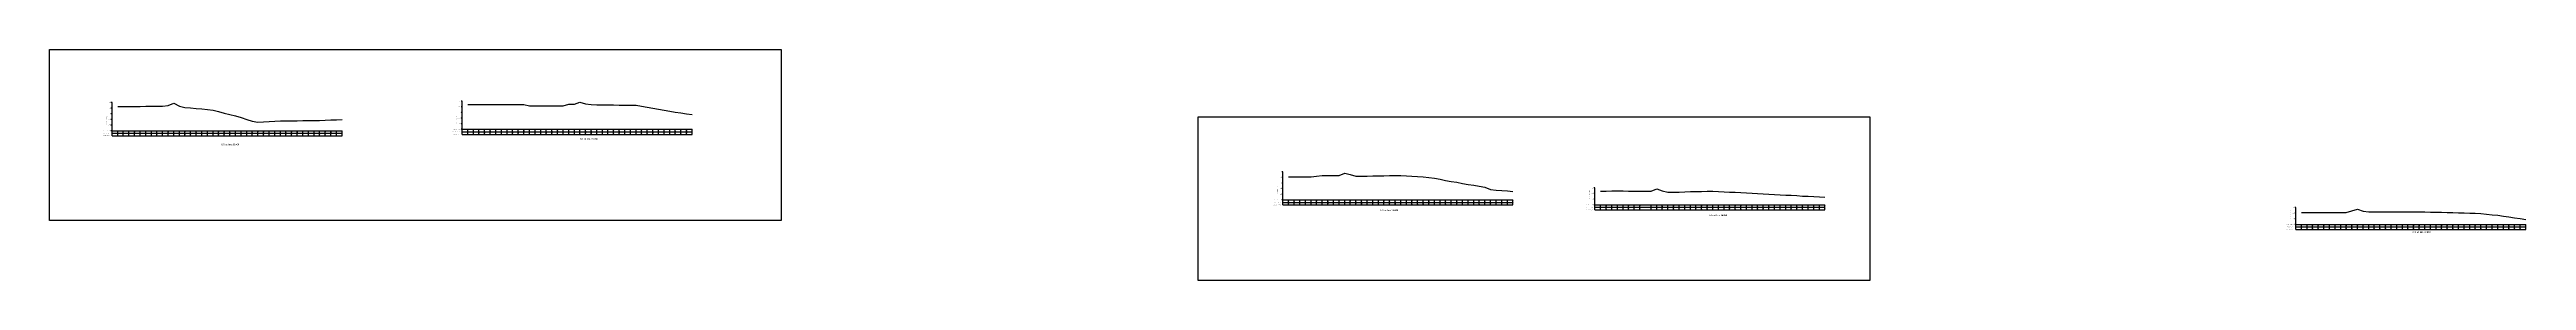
# Model space of a CAD drawing. Header units: metres. Extents: x -148477 to 168932, y -55673 to -2736.
# Drawn here: x 19800 to 22008, y -19046 to -18840 of the extents above; entities that cross this region are included whole.
import ezdxf

# ---------------------------------------------------------------- set-up
doc = ezdxf.new("R2010")
doc.units = ezdxf.units.M
doc.styles.add('liza', font='times.ttf', dxfattribs={"height": 2})
doc.styles.get("Standard").update_dxf_attribs({"font": 'times.ttf'})

msp = doc.modelspace()

# ---------------------------------------------------------------- linework, layer by layer
at = {"color": 6, "linetype": 'Continuous', "lineweight": -3, "ltscale": 0.5}
for p, q in [((19855.9651, -18887.5064), (19854.9651, -18887.5064)), ((19855.9651, -18892.5064), (19854.9651, -18892.5064)), ((19855.9651, -18897.5064), (19854.9651, -18897.5064)), ((19855.9651, -18888.5064), (19855.4651, -18888.5064)), ((19855.9651, -18889.5064), (19855.4651, -18889.5064)), ((19855.9651, -18890.5064), (19855.4651, -18890.5064)), ((19855.9651, -18891.5064), (19855.4651, -18891.5064)), ((19855.9651, -18893.5064), (19855.4651, -18893.5064)), ((19855.9651, -18894.5064), (19855.4651, -18894.5064)), ((19855.9651, -18895.5064), (19855.4651, -18895.5064)), ((19855.9651, -18896.5064), (19855.4651, -18896.5064)), ((19855.9651, -18898.5064), (19855.4651, -18898.5064)), ((19855.9651, -18899.5064), (19855.4651, -18899.5064)), ((19855.9651, -18917.0064), (19855.9651, -18887.5064)), ((20168.0243, -18886.2898), (20167.0243, -18886.2898)), ((20168.0243, -18891.2898), (20167.0243, -18891.2898)), ((20168.0243, -18896.2898), (20167.0243, -18896.2898)), ((20168.0243, -18887.2898), (20167.5243, -18887.2898)), ((20168.0243, -18888.2898), (20167.5243, -18888.2898)), ((20168.0243, -18889.2898), (20167.5243, -18889.2898)), ((20168.0243, -18890.2898), (20167.5243, -18890.2898)), ((20168.0243, -18892.2898), (20167.5243, -18892.2898)), ((20168.0243, -18893.2898), (20167.5243, -18893.2898)), ((20168.0243, -18894.2898), (20167.5243, -18894.2898)), ((20168.0243, -18895.2898), (20167.5243, -18895.2898)), ((20168.0243, -18897.2898), (20167.5243, -18897.2898)), ((20168.0243, -18898.2898), (20167.5243, -18898.2898)), ((20168.0243, -18899.2898), (20167.5243, -18899.2898)), ((20168.0243, -18915.7898), (20168.0243, -18886.2898)), ((19855.9651, -18902.5064), (19854.9651, -18902.5064)), ((19855.9651, -18907.5064), (19854.9651, -18907.5064)), ((19855.9651, -18912.5064), (19854.9651, -18912.5064)), ((19855.9651, -18900.5064), (19855.4651, -18900.5064)), ((19855.9651, -18901.5064), (19855.4651, -18901.5064)), ((19855.9651, -18903.5064), (19855.4651, -18903.5064)), ((19855.9651, -18904.5064), (19855.4651, -18904.5064)), ((19855.9651, -18905.5064), (19855.4651, -18905.5064)), ((19855.9651, -18906.5064), (19855.4651, -18906.5064)), ((19855.9651, -18908.5064), (19855.4651, -18908.5064)), ((19855.9651, -18909.5064), (19855.4651, -18909.5064)), ((19855.9651, -18910.5064), (19855.4651, -18910.5064)), ((19855.9651, -18911.5064), (19855.4651, -18911.5064)), ((19855.9651, -18912.5064), (20060.9651, -18912.5064)), ((19855.9651, -18914.7564), (20060.9651, -18914.7564)), ((19855.9651, -18917.0064), (20060.9651, -18917.0064)), ((19860.9651, -18917.0064), (19860.9651, -18912.5064)), ((19865.9651, -18917.0064), (19865.9651, -18912.5064)), ((19870.9651, -18917.0064), (19870.9651, -18912.5064)), ((19875.9651, -18917.0064), (19875.9651, -18912.5064)), ((19880.9651, -18917.0064), (19880.9651, -18912.5064)), ((19885.9651, -18917.0064), (19885.9651, -18912.5064)), ((19890.9651, -18917.0064), (19890.9651, -18912.5064)), ((19895.9651, -18917.0064), (19895.9651, -18912.5064)), ((19900.9651, -18917.0064), (19900.9651, -18912.5064)), ((19905.9651, -18917.0064), (19905.9651, -18912.5064)), ((19910.9651, -18917.0064), (19910.9651, -18912.5064)), ((19915.9651, -18917.0064), (19915.9651, -18912.5064)), ((19920.9651, -18917.0064), (19920.9651, -18912.5064)), ((19925.9651, -18917.0064), (19925.9651, -18912.5064)), ((19930.9651, -18917.0064), (19930.9651, -18912.5064)), ((19935.9651, -18917.0064), (19935.9651, -18912.5064)), ((19940.9651, -18917.0064), (19940.9651, -18912.5064)), ((19945.9651, -18917.0064), (19945.9651, -18912.5064)), ((19950.9651, -18917.0064), (19950.9651, -18912.5064)), ((19955.9651, -18917.0064), (19955.9651, -18912.5064)), ((19960.9651, -18917.0064), (19960.9651, -18912.5064)), ((19965.9651, -18917.0064), (19965.9651, -18912.5064)), ((19970.9651, -18917.0064), (19970.9651, -18912.5064)), ((19975.9651, -18917.0064), (19975.9651, -18912.5064)), ((19980.9651, -18917.0064), (19980.9651, -18912.5064)), ((19985.9651, -18917.0064), (19985.9651, -18912.5064)), ((19990.9651, -18917.0064), (19990.9651, -18912.5064)), ((19995.9651, -18917.0064), (19995.9651, -18912.5064)), ((20000.9651, -18917.0064), (20000.9651, -18912.5064)), ((20005.9651, -18917.0064), (20005.9651, -18912.5064)), ((20010.9651, -18917.0064), (20010.9651, -18912.5064)), ((20015.9651, -18917.0064), (20015.9651, -18912.5064)), ((20020.9651, -18917.0064), (20020.9651, -18912.5064)), ((20025.9651, -18917.0064), (20025.9651, -18912.5064)), ((20030.9651, -18917.0064), (20030.9651, -18912.5064)), ((20035.9651, -18917.0064), (20035.9651, -18912.5064)), ((20040.9651, -18917.0064), (20040.9651, -18912.5064)), ((20045.9651, -18917.0064), (20045.9651, -18912.5064)), ((20050.9651, -18917.0064), (20050.9651, -18912.5064)), ((20055.9651, -18917.0064), (20055.9651, -18912.5064)), ((20060.9651, -18917.0064), (20060.9651, -18912.5064)), ((20168.0243, -18901.2898), (20167.0243, -18901.2898)), ((20168.0243, -18906.2898), (20167.0243, -18906.2898)), ((20168.0243, -18911.2898), (20167.0243, -18911.2898)), ((20168.0243, -18900.2898), (20167.5243, -18900.2898)), ((20168.0243, -18902.2898), (20167.5243, -18902.2898)), ((20168.0243, -18903.2898), (20167.5243, -18903.2898)), ((20168.0243, -18904.2898), (20167.5243, -18904.2898)), ((20168.0243, -18905.2898), (20167.5243, -18905.2898)), ((20168.0243, -18907.2898), (20167.5243, -18907.2898)), ((20168.0243, -18908.2898), (20167.5243, -18908.2898)), ((20168.0243, -18909.2898), (20167.5243, -18909.2898)), ((20168.0243, -18910.2898), (20167.5243, -18910.2898)), ((20168.0243, -18911.2898), (20373.0243, -18911.2898)), ((20168.0243, -18913.5398), (20373.0243, -18913.5398)), ((20168.0243, -18915.7898), (20373.0243, -18915.7898)), ((20173.0243, -18915.7898), (20173.0243, -18911.2898)), ((20178.0243, -18915.7898), (20178.0243, -18911.2898)), ((20183.0243, -18915.7898), (20183.0243, -18911.2898)), ((20188.0243, -18915.7898), (20188.0243, -18911.2898)), ((20193.0243, -18915.7898), (20193.0243, -18911.2898)), ((20198.0243, -18915.7898), (20198.0243, -18911.2898)), ((20203.0243, -18915.7898), (20203.0243, -18911.2898)), ((20208.0243, -18915.7898), (20208.0243, -18911.2898)), ((20213.0243, -18915.7898), (20213.0243, -18911.2898)), ((20218.0243, -18915.7898), (20218.0243, -18911.2898)), ((20223.0243, -18915.7898), (20223.0243, -18911.2898)), ((20228.0243, -18915.7898), (20228.0243, -18911.2898)), ((20233.0243, -18915.7898), (20233.0243, -18911.2898)), ((20238.0243, -18915.7898), (20238.0243, -18911.2898)), ((20243.0243, -18915.7898), (20243.0243, -18911.2898)), ((20248.0243, -18915.7898), (20248.0243, -18911.2898)), ((20253.0243, -18915.7898), (20253.0243, -18911.2898)), ((20258.0243, -18915.7898), (20258.0243, -18911.2898)), ((20263.0243, -18915.7898), (20263.0243, -18911.2898)), ((20268.0243, -18915.7898), (20268.0243, -18911.2898)), ((20273.0243, -18915.7898), (20273.0243, -18911.2898)), ((20278.0243, -18915.7898), (20278.0243, -18911.2898)), ((20283.0243, -18915.7898), (20283.0243, -18911.2898)), ((20288.0243, -18915.7898), (20288.0243, -18911.2898)), ((20293.0243, -18915.7898), (20293.0243, -18911.2898)), ((20298.0243, -18915.7898), (20298.0243, -18911.2898)), ((20303.0243, -18915.7898), (20303.0243, -18911.2898)), ((20308.0243, -18915.7898), (20308.0243, -18911.2898)), ((20313.0243, -18915.7898), (20313.0243, -18911.2898)), ((20318.0243, -18915.7898), (20318.0243, -18911.2898)), ((20323.0243, -18915.7898), (20323.0243, -18911.2898)), ((20328.0243, -18915.7898), (20328.0243, -18911.2898)), ((20333.0243, -18915.7898), (20333.0243, -18911.2898)), ((20338.0243, -18915.7898), (20338.0243, -18911.2898)), ((20343.0243, -18915.7898), (20343.0243, -18911.2898)), ((20348.0243, -18915.7898), (20348.0243, -18911.2898)), ((20353.0243, -18915.7898), (20353.0243, -18911.2898)), ((20358.0243, -18915.7898), (20358.0243, -18911.2898)), ((20363.0243, -18915.7898), (20363.0243, -18911.2898)), ((20368.0243, -18915.7898), (20368.0243, -18911.2898)), ((20373.0243, -18915.7898), (20373.0243, -18911.2898)), ((20899.7217, -18949.0961), (20898.7217, -18949.0961)), ((20899.7217, -18954.0961), (20898.7217, -18954.0961)), ((20899.7217, -18959.0961), (20898.7217, -18959.0961)), ((20899.7217, -18964.0961), (20898.7217, -18964.0961)), ((20899.7217, -18950.0961), (20899.2217, -18950.0961)), ((20899.7217, -18951.0961), (20899.2217, -18951.0961)), ((20899.7217, -18952.0961), (20899.2217, -18952.0961)), ((20899.7217, -18953.0961), (20899.2217, -18953.0961)), ((20899.7217, -18955.0961), (20899.2217, -18955.0961)), ((20899.7217, -18956.0961), (20899.2217, -18956.0961)), ((20899.7217, -18957.0961), (20899.2217, -18957.0961)), ((20899.7217, -18958.0961), (20899.2217, -18958.0961)), ((20899.7217, -18960.0961), (20899.2217, -18960.0961)), ((20899.7217, -18961.0961), (20899.2217, -18961.0961)), ((20899.7217, -18962.0961), (20899.2217, -18962.0961)), ((20899.7217, -18963.0961), (20899.2217, -18963.0961)), ((20899.7217, -18965.0961), (20899.2217, -18965.0961)), ((20899.7217, -18966.0961), (20899.2217, -18966.0961)), ((20899.7217, -18978.5961), (20899.7217, -18949.0961)), ((21177.8424, -18963.4695), (21176.8424, -18963.4695)), ((21177.8424, -18964.4695), (21177.3424, -18964.4695)), ((21177.8424, -18965.4695), (21177.3424, -18965.4695)), ((21177.8424, -18982.9695), (21177.8424, -18963.4695)), ((20899.7217, -18969.0961), (20898.7217, -18969.0961)), ((20899.7217, -18974.0961), (20898.7217, -18974.0961)), ((20899.7217, -18967.0961), (20899.2217, -18967.0961)), ((20899.7217, -18968.0961), (20899.2217, -18968.0961)), ((20899.7217, -18970.0961), (20899.2217, -18970.0961)), ((20899.7217, -18971.0961), (20899.2217, -18971.0961)), ((20899.7217, -18972.0961), (20899.2217, -18972.0961)), ((20899.7217, -18973.0961), (20899.2217, -18973.0961)), ((20899.7217, -18974.0961), (21104.7217, -18974.0961)), ((20899.7217, -18976.3461), (21104.7217, -18976.3461)), ((20899.7217, -18978.5961), (21104.7217, -18978.5961)), ((20904.7217, -18978.5961), (20904.7217, -18974.0961)), ((20909.7217, -18978.5961), (20909.7217, -18974.0961)), ((20914.7217, -18978.5961), (20914.7217, -18974.0961)), ((20919.7217, -18978.5961), (20919.7217, -18974.0961)), ((20924.7217, -18978.5961), (20924.7217, -18974.0961)), ((20929.7217, -18978.5961), (20929.7217, -18974.0961)), ((20934.7217, -18978.5961), (20934.7217, -18974.0961)), ((20939.7217, -18978.5961), (20939.7217, -18974.0961)), ((20944.7217, -18978.5961), (20944.7217, -18974.0961)), ((20949.7217, -18978.5961), (20949.7217, -18974.0961)), ((20954.7217, -18978.5961), (20954.7217, -18974.0961)), ((20959.7217, -18978.5961), (20959.7217, -18974.0961)), ((20964.7217, -18978.5961), (20964.7217, -18974.0961)), ((20969.7217, -18978.5961), (20969.7217, -18974.0961)), ((20974.7217, -18978.5961), (20974.7217, -18974.0961)), ((20979.7217, -18978.5961), (20979.7217, -18974.0961)), ((20984.7217, -18978.5961), (20984.7217, -18974.0961)), ((20989.7217, -18978.5961), (20989.7217, -18974.0961)), ((20994.7217, -18978.5961), (20994.7217, -18974.0961)), ((20999.7217, -18978.5961), (20999.7217, -18974.0961)), ((21004.7217, -18978.5961), (21004.7217, -18974.0961)), ((21009.7217, -18978.5961), (21009.7217, -18974.0961)), ((21014.7217, -18978.5961), (21014.7217, -18974.0961)), ((21019.7217, -18978.5961), (21019.7217, -18974.0961)), ((21024.7217, -18978.5961), (21024.7217, -18974.0961)), ((21029.7217, -18978.5961), (21029.7217, -18974.0961)), ((21034.7217, -18978.5961), (21034.7217, -18974.0961)), ((21039.7217, -18978.5961), (21039.7217, -18974.0961)), ((21044.7217, -18978.5961), (21044.7217, -18974.0961)), ((21049.7217, -18978.5961), (21049.7217, -18974.0961)), ((21054.7217, -18978.5961), (21054.7217, -18974.0961)), ((21059.7217, -18978.5961), (21059.7217, -18974.0961)), ((21064.7217, -18978.5961), (21064.7217, -18974.0961)), ((21069.7217, -18978.5961), (21069.7217, -18974.0961)), ((21074.7217, -18978.5961), (21074.7217, -18974.0961)), ((21079.7217, -18978.5961), (21079.7217, -18974.0961)), ((21084.7217, -18978.5961), (21084.7217, -18974.0961)), ((21089.7217, -18978.5961), (21089.7217, -18974.0961)), ((21094.7217, -18978.5961), (21094.7217, -18974.0961)), ((21099.7217, -18978.5961), (21099.7217, -18974.0961)), ((21104.7217, -18978.5961), (21104.7217, -18974.0961)), ((21177.8424, -18968.4695), (21176.8424, -18968.4695)), ((21177.8424, -18973.4695), (21176.8424, -18973.4695)), ((21177.8424, -18978.4695), (21176.8424, -18978.4695)), ((21177.8424, -18966.4695), (21177.3424, -18966.4695)), ((21177.8424, -18967.4695), (21177.3424, -18967.4695)), ((21177.8424, -18969.4695), (21177.3424, -18969.4695)), ((21177.8424, -18970.4695), (21177.3424, -18970.4695)), ((21177.8424, -18971.4695), (21177.3424, -18971.4695)), ((21177.8424, -18972.4695), (21177.3424, -18972.4695)), ((21177.8424, -18974.4695), (21177.3424, -18974.4695)), ((21177.8424, -18975.4695), (21177.3424, -18975.4695)), ((21177.8424, -18976.4695), (21177.3424, -18976.4695)), ((21177.8424, -18977.4695), (21177.3424, -18977.4695)), ((21177.8424, -18978.4695), (21382.8424, -18978.4695)), ((21177.8424, -18980.7195), (21382.8424, -18980.7195)), ((21177.8424, -18982.9695), (21382.8424, -18982.9695)), ((21182.8424, -18982.9695), (21182.8424, -18978.4695)), ((21187.8424, -18982.9695), (21187.8424, -18978.4695)), ((21192.8424, -18982.9695), (21192.8424, -18978.4695)), ((21197.8424, -18982.9695), (21197.8424, -18978.4695)), ((21202.8424, -18982.9695), (21202.8424, -18978.4695)), ((21207.8424, -18982.9695), (21207.8424, -18978.4695)), ((21212.8424, -18982.9695), (21212.8424, -18978.4695)), ((21217.8424, -18982.9695), (21217.8424, -18978.4695)), ((21227.8424, -18982.9695), (21227.8424, -18978.4695)), ((21232.8424, -18982.9695), (21232.8424, -18978.4695)), ((21237.8424, -18982.9695), (21237.8424, -18978.4695)), ((21242.8424, -18982.9695), (21242.8424, -18978.4695)), ((21247.8424, -18982.9695), (21247.8424, -18978.4695)), ((21252.8424, -18982.9695), (21252.8424, -18978.4695)), ((21257.8424, -18982.9695), (21257.8424, -18978.4695)), ((21262.8424, -18982.9695), (21262.8424, -18978.4695)), ((21267.8424, -18982.9695), (21267.8424, -18978.4695)), ((21272.8424, -18982.9695), (21272.8424, -18978.4695)), ((21277.8424, -18982.9695), (21277.8424, -18978.4695)), ((21282.8424, -18982.9695), (21282.8424, -18978.4695)), ((21287.8424, -18982.9695), (21287.8424, -18978.4695)), ((21292.8424, -18982.9695), (21292.8424, -18978.4695)), ((21297.8424, -18982.9695), (21297.8424, -18978.4695)), ((21302.8424, -18982.9695), (21302.8424, -18978.4695)), ((21307.8424, -18982.9695), (21307.8424, -18978.4695)), ((21312.8424, -18982.9695), (21312.8424, -18978.4695)), ((21317.8424, -18982.9695), (21317.8424, -18978.4695)), ((21322.8424, -18982.9695), (21322.8424, -18978.4695)), ((21327.8424, -18982.9695), (21327.8424, -18978.4695)), ((21332.8424, -18982.9695), (21332.8424, -18978.4695)), ((21337.8424, -18982.9695), (21337.8424, -18978.4695)), ((21342.8424, -18982.9695), (21342.8424, -18978.4695)), ((21347.8424, -18982.9695), (21347.8424, -18978.4695)), ((21352.8424, -18982.9695), (21352.8424, -18978.4695)), ((21357.8424, -18982.9695), (21357.8424, -18978.4695)), ((21362.8424, -18982.9695), (21362.8424, -18978.4695)), ((21367.8424, -18982.9695), (21367.8424, -18978.4695)), ((21372.8424, -18982.9695), (21372.8424, -18978.4695)), ((21377.8424, -18982.9695), (21377.8424, -18978.4695)), ((21382.8424, -18982.9695), (21382.8424, -18978.4695)), ((21802.5471, -18980.9317), (21801.5471, -18980.9317)), ((21802.5471, -18985.9317), (21801.5471, -18985.9317)), ((21802.5471, -18981.9317), (21802.0471, -18981.9317)), ((21802.5471, -18982.9317), (21802.0471, -18982.9317)), ((21802.5471, -18983.9317), (21802.0471, -18983.9317)), ((21802.5471, -18984.9317), (21802.0471, -18984.9317)), ((21802.5471, -18986.9317), (21802.0471, -18986.9317)), ((21802.5471, -18987.9317), (21802.0471, -18987.9317)), ((21802.5471, -19000.4317), (21802.5471, -18980.9317)), ((21802.5471, -18990.9317), (21801.5471, -18990.9317)), ((21802.5471, -18995.9317), (21801.5471, -18995.9317)), ((21802.5471, -18988.9317), (21802.0471, -18988.9317)), ((21802.5471, -18989.9317), (21802.0471, -18989.9317)), ((21802.5471, -18991.9317), (21802.0471, -18991.9317)), ((21802.5471, -18992.9317), (21802.0471, -18992.9317)), ((21802.5471, -18993.9317), (21802.0471, -18993.9317)), ((21802.5471, -18994.9317), (21802.0471, -18994.9317)), ((21802.5471, -18995.9317), (22007.5471, -18995.9317)), ((21802.5471, -18998.1817), (22007.5471, -18998.1817)), ((21802.5471, -19000.4317), (22007.5471, -19000.4317)), ((21807.5471, -19000.4317), (21807.5471, -18995.9317)), ((21812.5471, -19000.4317), (21812.5471, -18995.9317)), ((21817.5471, -19000.4317), (21817.5471, -18995.9317)), ((21822.5471, -19000.4317), (21822.5471, -18995.9317)), ((21827.5471, -19000.4317), (21827.5471, -18995.9317)), ((21832.5471, -19000.4317), (21832.5471, -18995.9317)), ((21837.5471, -19000.4317), (21837.5471, -18995.9317)), ((21842.5471, -19000.4317), (21842.5471, -18995.9317)), ((21847.5471, -19000.4317), (21847.5471, -18995.9317)), ((21852.5471, -19000.4317), (21852.5471, -18995.9317)), ((21857.5471, -19000.4317), (21857.5471, -18995.9317)), ((21862.5471, -19000.4317), (21862.5471, -18995.9317)), ((21867.5471, -19000.4317), (21867.5471, -18995.9317)), ((21872.5471, -19000.4317), (21872.5471, -18995.9317)), ((21877.5471, -19000.4317), (21877.5471, -18995.9317)), ((21882.5471, -19000.4317), (21882.5471, -18995.9317)), ((21887.5471, -19000.4317), (21887.5471, -18995.9317)), ((21892.5471, -19000.4317), (21892.5471, -18995.9317)), ((21897.5471, -19000.4317), (21897.5471, -18995.9317)), ((21902.5471, -19000.4317), (21902.5471, -18995.9317)), ((21907.5471, -19000.4317), (21907.5471, -18995.9317)), ((21912.5471, -19000.4317), (21912.5471, -18995.9317)), ((21917.5471, -19000.4317), (21917.5471, -18995.9317)), ((21922.5471, -19000.4317), (21922.5471, -18995.9317)), ((21927.5471, -19000.4317), (21927.5471, -18995.9317)), ((21932.5471, -19000.4317), (21932.5471, -18995.9317)), ((21937.5471, -19000.4317), (21937.5471, -18995.9317)), ((21942.5471, -19000.4317), (21942.5471, -18995.9317)), ((21947.5471, -19000.4317), (21947.5471, -18995.9317)), ((21952.5471, -19000.4317), (21952.5471, -18995.9317)), ((21957.5471, -19000.4317), (21957.5471, -18995.9317)), ((21962.5471, -19000.4317), (21962.5471, -18995.9317)), ((21967.5471, -19000.4317), (21967.5471, -18995.9317)), ((21972.5471, -19000.4317), (21972.5471, -18995.9317)), ((21977.5471, -19000.4317), (21977.5471, -18995.9317)), ((21982.5471, -19000.4317), (21982.5471, -18995.9317)), ((21987.5471, -19000.4317), (21987.5471, -18995.9317)), ((21992.5471, -19000.4317), (21992.5471, -18995.9317)), ((21997.5471, -19000.4317), (21997.5471, -18995.9317)), ((22002.5471, -19000.4317), (22002.5471, -18995.9317)), ((22007.5471, -19000.4317), (22007.5471, -18995.9317))]:
    msp.add_line(p, q, dxfattribs=at)
for points in [[(19800.2183, -18840.3523), (20452.3265, -18840.3523), (20452.3265, -18992.4742), (19800.2183, -18992.4742)], [(20823.9932, -18900.0742), (21422.901, -18900.0742), (21422.901, -19045.7563), (20823.9932, -19045.7563)]]:
    msp.add_lwpolyline(points, close=True, dxfattribs=at)
for points in [[(19860.9651, -18890.9164), (19865.9651, -18890.9064), (19870.9651, -18890.8964), (19875.9651, -18890.8864), (19880.9651, -18890.8764), (19885.9651, -18890.8264), (19890.9651, -18890.7764), (19895.9651, -18890.7164), (19900.9651, -18890.7564), (19905.9651, -18890.1464), (19910.9651, -18888.1164), (19915.9651, -18890.7364), (19920.9651, -18891.7364), (19925.9651, -18892.1864), (19930.9651, -18892.6664), (19935.9651, -18893.1564), (19940.9651, -18893.6764), (19945.9651, -18894.2364), (19950.9651, -18895.3964), (19955.9651, -18896.9964), (19960.9651, -18898.2064), (19965.9651, -18899.3364), (19970.9651, -18900.8464), (19975.9651, -18902.6164), (19980.9651, -18903.8964), (19985.9651, -18904.8164), (19990.9651, -18904.7064), (19995.9651, -18904.3664), (20000.9651, -18904.0564), (20005.9651, -18903.7664), (20010.9651, -18903.6364), (20015.9651, -18903.7364), (20020.9651, -18903.7064), (20025.9651, -18903.5364), (20030.9651, -18903.3364), (20035.9651, -18903.3464), (20040.9651, -18903.4264), (20045.9651, -18903.1764), (20050.9651, -18902.9764), (20055.9651, -18902.7764), (20060.9651, -18902.4864)], [(20173.0243, -18889.2998), (20178.0243, -18889.3098), (20183.0243, -18889.3198), (20188.0243, -18889.3298), (20193.0243, -18889.3398), (20198.0243, -18889.3198), (20203.0243, -18889.2898), (20208.0243, -18889.2698), (20213.0243, -18889.2398), (20218.0243, -18889.2598), (20223.0243, -18889.2698), (20228.0243, -18890.5198), (20233.0243, -18890.5298), (20238.0243, -18890.5398), (20243.0243, -18890.5398), (20248.0243, -18890.5398), (20253.0243, -18890.5298), (20258.0243, -18890.5398), (20263.0243, -18888.9898), (20268.0243, -18888.7798), (20273.0243, -18887.0998), (20278.0243, -18888.6398), (20283.0243, -18889.3398), (20288.0243, -18889.4898), (20293.0243, -18889.6298), (20298.0243, -18889.6298), (20303.0243, -18889.6198), (20308.0243, -18889.6798), (20313.0243, -18889.7398), (20318.0243, -18889.7498), (20323.0243, -18889.7598), (20328.0243, -18890.5698), (20333.0243, -18891.4898), (20338.0243, -18892.3798), (20343.0243, -18893.2898), (20348.0243, -18894.2098), (20353.0243, -18895.0998), (20358.0243, -18895.9198), (20363.0243, -18896.7698), (20368.0243, -18897.4798), (20373.0243, -18898.1898)], [(20904.7217, -18953.5461), (20909.7217, -18953.5661), (20914.7217, -18953.5861), (20919.7217, -18953.5661), (20924.7217, -18953.5361), (20929.7217, -18953.0361), (20934.7217, -18952.5261), (20939.7217, -18952.4761), (20944.7217, -18952.4261), (20949.7217, -18952.3261), (20954.7217, -18950.4561), (20959.7217, -18951.6461), (20964.7217, -18953.1061), (20969.7217, -18953.0861), (20974.7217, -18953.0861), (20979.7217, -18952.8261), (20984.7217, -18952.5661), (20989.7217, -18952.5661), (20994.7217, -18952.5461), (20999.7217, -18952.5461), (21004.7217, -18952.5361), (21009.7217, -18952.7761), (21014.7217, -18953.0161), (21019.7217, -18953.3861), (21024.7217, -18953.7161), (21029.7217, -18954.1061), (21034.7217, -18954.8761), (21039.7217, -18955.7761), (21044.7217, -18956.7161), (21049.7217, -18957.6461), (21054.7217, -18958.4661), (21059.7217, -18959.6161), (21064.7217, -18960.2761), (21069.7217, -18961.0861), (21074.7217, -18961.9261), (21079.7217, -18962.8061), (21084.7217, -18964.8361), (21089.7217, -18965.4261), (21094.7217, -18965.8261), (21099.7217, -18966.1061), (21104.7217, -18966.5161)], [(21182.8424, -18966.3095), (21187.8424, -18966.2395), (21192.8424, -18966.1695), (21197.8424, -18966.1695), (21202.8424, -18966.1695), (21207.8424, -18966.2295), (21212.8424, -18966.2895), (21217.8424, -18966.2795), (21227.8424, -18966.3195), (21232.8424, -18964.3695), (21237.8424, -18966.0595), (21242.8424, -18967.1995), (21247.8424, -18967.2395), (21252.8424, -18967.2695), (21257.8424, -18966.9195), (21262.8424, -18966.5695), (21267.8424, -18966.5395), (21272.8424, -18966.5195), (21277.8424, -18966.4895), (21282.8424, -18966.4695), (21287.8424, -18966.6795), (21292.8424, -18966.8995), (21297.8424, -18967.1095), (21302.8424, -18967.3295), (21307.8424, -18967.5595), (21312.8424, -18967.8995), (21317.8424, -18968.1695), (21322.8424, -18968.4995), (21327.8424, -18968.8095), (21332.8424, -18969.0695), (21337.8424, -18969.3195), (21342.8424, -18969.4895), (21347.8424, -18969.7695), (21352.8424, -18970.0395), (21357.8424, -18970.3195), (21362.8424, -18970.6995), (21367.8424, -18970.9095), (21372.8424, -18971.1895), (21377.8424, -18971.4695), (21382.8424, -18971.7295)], [(21807.5471, -18985.2217), (21812.5471, -18985.2517), (21817.5471, -18985.2817), (21822.5471, -18985.3017), (21827.5471, -18985.3217), (21832.5471, -18985.3517), (21837.5471, -18985.3717), (21842.5471, -18985.3217), (21847.5471, -18985.2917), (21852.5471, -18983.8517), (21857.5471, -18982.5117), (21862.5471, -18984.2317), (21867.5471, -18984.6717), (21872.5471, -18984.7317), (21877.5471, -18984.7517), (21882.5471, -18984.8117), (21887.5471, -18984.8617), (21892.5471, -18984.7717), (21897.5471, -18984.6717), (21902.5471, -18984.6517), (21907.5471, -18984.6217), (21912.5471, -18984.7217), (21917.5471, -18984.8217), (21922.5471, -18984.9217), (21927.5471, -18985.0117), (21932.5471, -18985.1217), (21937.5471, -18985.2517), (21942.5471, -18985.3817), (21947.5471, -18985.5117), (21952.5471, -18985.6217), (21957.5471, -18985.7817), (21962.5471, -18985.9717), (21967.5471, -18986.3417), (21972.5471, -18986.8917), (21977.5471, -18987.3417), (21982.5471, -18987.8117), (21987.5471, -18988.5317), (21992.5471, -18989.2717), (21997.5471, -18990.0417), (22002.5471, -18990.7617), (22007.5471, -18991.5517)]]:
    msp.add_lwpolyline(points, dxfattribs=at)

# ---------------------------------------------------------------- texts
at = {"color": 6, "linetype": 'Continuous', "lineweight": -3, "ltscale": 0.5, "char_height": 0.5, "attachment_point": 1, "style": 'liza'}
for s, insert, width in [('-5.00', (19852.9651, -18897.2564), 2), ('0.00', (19852.9651, -18892.2564), 2), ('5.00', (19852.9651, -18887.2564), 2), ('-5.00', (20165.0243, -18896.0398), 2), ('0.00', (20165.0243, -18891.0398), 2), ('5.00', (20165.0243, -18886.0398), 2), ('DATUM AT -20.00 (m)', (19847.4651, -18912.2564), 7.5), ('EXISTING R.L. (m)', (19847.4651, -18914.5064), 7.5), ('DISTANCE IN (m)', (19847.4651, -18916.7564), 7.5), ('-10.00', (19852.9651, -18902.2564), 2), ('-15.00', (19852.9651, -18907.2564), 2), ('DATUM AT -20.00 (m)', (20159.5243, -18911.0398), 7.5), ('EXISTING R.L. (m)', (20159.5243, -18913.2898), 7.5), ('DISTANCE IN (m)', (20159.5243, -18915.5398), 7.5), ('-10.00', (20165.0243, -18901.0398), 2), ('-15.00', (20165.0243, -18906.0398), 2), ('-5.00', (20896.7217, -18958.8461), 2), ('-10.00', (20896.7217, -18963.8461), 2), ('0.00', (20896.7217, -18953.8461), 2), ('5.00', (20896.7217, -18948.8461), 2), ('5.00', (21174.8424, -18963.2195), 2), ('DATUM AT -20.00 (m)', (20891.2217, -18973.8461), 7.5), ('EXISTING R.L. (m)', (20891.2217, -18976.0961), 7.5), ('DISTANCE IN (m)', (20891.2217, -18978.3461), 7.5), ('-15.00', (20896.7217, -18968.8461), 2), ('DATUM AT -10.00 (m)', (21169.3424, -18978.2195), 7.5), ('EXISTING R.L. (m)', (21169.3424, -18980.4695), 7.5), ('DISTANCE IN (m)', (21169.3424, -18982.7195), 7.5), ('-5.00', (21174.8424, -18973.2195), 2), ('0.00', (21174.8424, -18968.2195), 2), ('0.00', (21799.5471, -18985.6817), 2), ('5.00', (21799.5471, -18980.6817), 2), ('DATUM AT -10.00 (m)', (21794.0471, -18995.6817), 7.5), ('EXISTING R.L. (m)', (21794.0471, -18997.9317), 7.5), ('DISTANCE IN (m)', (21794.0471, -19000.1817), 7.5), ('-5.00', (21799.5471, -18990.6817), 2)]:
    msp.add_mtext(s, dxfattribs=dict(at, insert=insert, width=width))
at = {"color": 6, "linetype": 'Continuous', "lineweight": -3, "ltscale": 0.5, "char_height": 0.5, "attachment_point": 1, "rotation": 90, "style": 'liza'}
for s, insert, width in [('ELEVATION (m PWD)', (20163.0243, -18906.2898), 10), ('ELEVATION (m PWD)', (19850.9651, -18907.5064), 10), ('0.00', (19861.0651, -18916.9064), 2.15), ('1.59', (19861.0651, -18914.6564), 2.15), ('1.60', (19866.0651, -18914.6564), 2.15), ('5.00', (19866.0651, -18916.9064), 2.15), ('10.00', (19871.0651, -18916.9064), 2.15), ('1.61', (19871.0651, -18914.6564), 2.15), ('15.00', (19876.0651, -18916.9064), 2.15), ('1.62', (19876.0651, -18914.6564), 2.15), ('20.00', (19881.0651, -18916.9064), 2.15), ('1.63', (19881.0651, -18914.6564), 2.15), ('1.68', (19886.0651, -18914.6564), 2.15), ('25.00', (19886.0651, -18916.9064), 2.15), ('30.00', (19891.0651, -18916.9064), 2.15), ('1.73', (19891.0651, -18914.6564), 2.15), ('35.00', (19896.0651, -18916.9064), 2.15), ('1.79', (19896.0651, -18914.6564), 2.15), ('40.00', (19901.0651, -18916.9064), 2.15), ('1.75', (19901.0651, -18914.6564), 2.15), ('45.00', (19906.0651, -18916.9064), 2.15), ('2.36', (19906.0651, -18914.6564), 2.15), ('50.00', (19911.0651, -18916.9064), 2.15), ('4.39', (19911.0651, -18914.6564), 2.15), ('55.00', (19916.0651, -18916.9064), 2.15), ('1.77', (19916.0651, -18914.6564), 2.15), ('0.77', (19921.0651, -18914.6564), 2.15), ('60.00', (19921.0651, -18916.9064), 2.15), ('0.32', (19926.0651, -18914.6564), 2.15), ('65.00', (19926.0651, -18916.9064), 2.15), ('-0.16', (19931.0651, -18914.6564), 2.15), ('70.00', (19931.0651, -18916.9064), 2.15), ('-0.65', (19936.0651, -18914.6564), 2.15), ('75.00', (19936.0651, -18916.9064), 2.15), ('80.00', (19941.0651, -18916.9064), 2.15), ('-1.17', (19941.0651, -18914.6564), 2.15), ('85.00', (19946.0651, -18916.9064), 2.15), ('-1.73', (19946.0651, -18914.6564), 2.15), ('-2.89', (19951.0651, -18914.6564), 2.15), ('90.00', (19951.0651, -18916.9064), 2.15), ('95.00', (19956.0651, -18916.9064), 2.15), ('-4.49', (19956.0651, -18914.6564), 2.15), ('-5.70', (19961.0651, -18914.6564), 2.15), ('100.00', (19961.0651, -18916.9064), 2.15), ('-6.83', (19966.0651, -18914.6564), 2.15), ('105.00', (19966.0651, -18916.9064), 2.15), ('-8.34', (19971.0651, -18914.6564), 2.15), ('110.00', (19971.0651, -18916.9064), 2.15), ('-10.11', (19976.0651, -18914.6564), 2.15), ('115.00', (19976.0651, -18916.9064), 2.15), ('120.00', (19981.0651, -18916.9064), 2.15), ('-11.39', (19981.0651, -18914.6564), 2.15), ('125.00', (19986.0651, -18916.9064), 2.15), ('-12.31', (19986.0651, -18914.6564), 2.15), ('-12.20', (19991.0651, -18914.6564), 2.15), ('130.00', (19991.0651, -18916.9064), 2.15), ('-11.86', (19996.0651, -18914.6564), 2.15), ('135.00', (19996.0651, -18916.9064), 2.15), ('140.00', (20001.0651, -18916.9064), 2.15), ('-11.55', (20001.0651, -18914.6564), 2.15), ('145.00', (20006.0651, -18916.9064), 2.15), ('-11.26', (20006.0651, -18914.6564), 2.15), ('150.00', (20011.0651, -18916.9064), 2.15), ('-11.13', (20011.0651, -18914.6564), 2.15), ('155.00', (20016.0651, -18916.9064), 2.15), ('-11.23', (20016.0651, -18914.6564), 2.15), ('-11.20', (20021.0651, -18914.6564), 2.15), ('160.00', (20021.0651, -18916.9064), 2.15), ('-11.03', (20026.0651, -18914.6564), 2.15), ('165.00', (20026.0651, -18916.9064), 2.15), ('-10.83', (20031.0651, -18914.6564), 2.15), ('170.00', (20031.0651, -18916.9064), 2.15), ('-10.84', (20036.0651, -18914.6564), 2.15), ('175.00', (20036.0651, -18916.9064), 2.15), ('-10.92', (20041.0651, -18914.6564), 2.15), ('180.00', (20041.0651, -18916.9064), 2.15), ('-10.67', (20046.0651, -18914.6564), 2.15), ('185.00', (20046.0651, -18916.9064), 2.15), ('-10.47', (20051.0651, -18914.6564), 2.15), ('190.00', (20051.0651, -18916.9064), 2.15), ('-10.27', (20056.0651, -18914.6564), 2.15), ('195.00', (20056.0651, -18916.9064), 2.15), ('-9.98', (20061.0651, -18914.6564), 2.15), ('200.00', (20061.0651, -18916.9064), 2.15), ('0.00', (20173.1243, -18915.6898), 2.15), ('1.99', (20173.1243, -18913.4398), 2.15), ('1.98', (20178.1243, -18913.4398), 2.15), ('5.00', (20178.1243, -18915.6898), 2.15), ('10.00', (20183.1243, -18915.6898), 2.15), ('1.97', (20183.1243, -18913.4398), 2.15), ('15.00', (20188.1243, -18915.6898), 2.15), ('1.96', (20188.1243, -18913.4398), 2.15), ('20.00', (20193.1243, -18915.6898), 2.15), ('1.95', (20193.1243, -18913.4398), 2.15), ('25.00', (20198.1243, -18915.6898), 2.15), ('1.97', (20198.1243, -18913.4398), 2.15), ('2.00', (20203.1243, -18913.4398), 2.15), ('30.00', (20203.1243, -18915.6898), 2.15), ('2.02', (20208.1243, -18913.4398), 2.15), ('35.00', (20208.1243, -18915.6898), 2.15), ('2.05', (20213.1243, -18913.4398), 2.15), ('40.00', (20213.1243, -18915.6898), 2.15), ('2.03', (20218.1243, -18913.4398), 2.15), ('45.00', (20218.1243, -18915.6898), 2.15), ('2.02', (20223.1243, -18913.4398), 2.15), ('50.00', (20223.1243, -18915.6898), 2.15), ('0.77', (20228.1243, -18913.4398), 2.15), ('55.00', (20228.1243, -18915.6898), 2.15), ('0.76', (20233.1243, -18913.4398), 2.15), ('60.00', (20233.1243, -18915.6898), 2.15), ('0.75', (20238.1243, -18913.4398), 2.15), ('65.00', (20238.1243, -18915.6898), 2.15), ('0.75', (20243.1243, -18913.4398), 2.15), ('70.00', (20243.1243, -18915.6898), 2.15), ('0.75', (20248.1243, -18913.4398), 2.15), ('75.00', (20248.1243, -18915.6898), 2.15), ('0.76', (20253.1243, -18913.4398), 2.15), ('80.00', (20253.1243, -18915.6898), 2.15), ('0.75', (20258.1243, -18913.4398), 2.15), ('85.00', (20258.1243, -18915.6898), 2.15), ('2.30', (20263.1243, -18913.4398), 2.15), ('90.00', (20263.1243, -18915.6898), 2.15), ('95.00', (20268.1243, -18915.6898), 2.15), ('2.51', (20268.1243, -18913.4398), 2.15), ('100.00', (20273.1243, -18915.6898), 2.15), ('4.19', (20273.1243, -18913.4398), 2.15), ('105.00', (20278.1243, -18915.6898), 2.15), ('2.65', (20278.1243, -18913.4398), 2.15), ('110.00', (20283.1243, -18915.6898), 2.15), ('1.95', (20283.1243, -18913.4398), 2.15), ('1.80', (20288.1243, -18913.4398), 2.15), ('115.00', (20288.1243, -18915.6898), 2.15), ('120.00', (20293.1243, -18915.6898), 2.15), ('1.66', (20293.1243, -18913.4398), 2.15), ('125.00', (20298.1243, -18915.6898), 2.15), ('1.66', (20298.1243, -18913.4398), 2.15), ('130.00', (20303.1243, -18915.6898), 2.15), ('1.67', (20303.1243, -18913.4398), 2.15), ('135.00', (20308.1243, -18915.6898), 2.15), ('1.61', (20308.1243, -18913.4398), 2.15), ('140.00', (20313.1243, -18915.6898), 2.15), ('1.55', (20313.1243, -18913.4398), 2.15), ('145.00', (20318.1243, -18915.6898), 2.15), ('1.54', (20318.1243, -18913.4398), 2.15), ('150.00', (20323.1243, -18915.6898), 2.15), ('1.53', (20323.1243, -18913.4398), 2.15), ('0.72', (20328.1243, -18913.4398), 2.15), ('155.00', (20328.1243, -18915.6898), 2.15), ('-0.20', (20333.1243, -18913.4398), 2.15), ('160.00', (20333.1243, -18915.6898), 2.15), ('-1.09', (20338.1243, -18913.4398), 2.15), ('165.00', (20338.1243, -18915.6898), 2.15), ('-2.00', (20343.1243, -18913.4398), 2.15), ('170.00', (20343.1243, -18915.6898), 2.15), ('175.00', (20348.1243, -18915.6898), 2.15), ('-2.92', (20348.1243, -18913.4398), 2.15), ('-3.81', (20353.1243, -18913.4398), 2.15), ('180.00', (20353.1243, -18915.6898), 2.15), ('185.00', (20358.1243, -18915.6898), 2.15), ('-4.63', (20358.1243, -18913.4398), 2.15), ('-5.48', (20363.1243, -18913.4398), 2.15), ('190.00', (20363.1243, -18915.6898), 2.15), ('195.00', (20368.1243, -18915.6898), 2.15), ('-6.19', (20368.1243, -18913.4398), 2.15), ('-6.90', (20373.1243, -18913.4398), 2.15), ('200.00', (20373.1243, -18915.6898), 2.15), ('ELEVATION (m PWD)', (20894.7217, -18969.0961), 10), ('ELEVATION (m PWD)', (21172.8424, -18973.4695), 10), ('0.55', (20904.8217, -18976.2461), 2.15), ('0.00', (20904.8217, -18978.4961), 2.15), ('0.53', (20909.8217, -18976.2461), 2.15), ('5.00', (20909.8217, -18978.4961), 2.15), ('0.51', (20914.8217, -18976.2461), 2.15), ('10.00', (20914.8217, -18978.4961), 2.15), ('0.53', (20919.8217, -18976.2461), 2.15), ('15.00', (20919.8217, -18978.4961), 2.15), ('0.56', (20924.8217, -18976.2461), 2.15), ('20.00', (20924.8217, -18978.4961), 2.15), ('1.06', (20929.8217, -18976.2461), 2.15), ('25.00', (20929.8217, -18978.4961), 2.15), ('30.00', (20934.8217, -18978.4961), 2.15), ('1.57', (20934.8217, -18976.2461), 2.15), ('35.00', (20939.8217, -18978.4961), 2.15), ('1.62', (20939.8217, -18976.2461), 2.15), ('40.00', (20944.8217, -18978.4961), 2.15), ('1.67', (20944.8217, -18976.2461), 2.15), ('45.00', (20949.8217, -18978.4961), 2.15), ('1.77', (20949.8217, -18976.2461), 2.15), ('50.00', (20954.8217, -18978.4961), 2.15), ('3.64', (20954.8217, -18976.2461), 2.15), ('55.00', (20959.8217, -18978.4961), 2.15), ('2.45', (20959.8217, -18976.2461), 2.15), ('0.99', (20964.8217, -18976.2461), 2.15), ('60.00', (20964.8217, -18978.4961), 2.15), ('1.01', (20969.8217, -18976.2461), 2.15), ('65.00', (20969.8217, -18978.4961), 2.15), ('1.01', (20974.8217, -18976.2461), 2.15), ('70.00', (20974.8217, -18978.4961), 2.15), ('75.00', (20979.8217, -18978.4961), 2.15), ('1.27', (20979.8217, -18976.2461), 2.15), ('80.00', (20984.8217, -18978.4961), 2.15), ('1.53', (20984.8217, -18976.2461), 2.15), ('85.00', (20989.8217, -18978.4961), 2.15), ('1.53', (20989.8217, -18976.2461), 2.15), ('90.00', (20994.8217, -18978.4961), 2.15), ('1.55', (20994.8217, -18976.2461), 2.15), ('95.00', (20999.8217, -18978.4961), 2.15), ('1.55', (20999.8217, -18976.2461), 2.15), ('100.00', (21004.8217, -18978.4961), 2.15), ('1.56', (21004.8217, -18976.2461), 2.15), ('105.00', (21009.8217, -18978.4961), 2.15), ('1.32', (21009.8217, -18976.2461), 2.15), ('1.08', (21014.8217, -18976.2461), 2.15), ('110.00', (21014.8217, -18978.4961), 2.15), ('0.71', (21019.8217, -18976.2461), 2.15), ('115.00', (21019.8217, -18978.4961), 2.15), ('0.38', (21024.8217, -18976.2461), 2.15), ('120.00', (21024.8217, -18978.4961), 2.15), ('-0.01', (21029.8217, -18976.2461), 2.15), ('125.00', (21029.8217, -18978.4961), 2.15), ('-0.78', (21034.8217, -18976.2461), 2.15), ('130.00', (21034.8217, -18978.4961), 2.15), ('-1.68', (21039.8217, -18976.2461), 2.15), ('135.00', (21039.8217, -18978.4961), 2.15), ('140.00', (21044.8217, -18978.4961), 2.15), ('-2.62', (21044.8217, -18976.2461), 2.15), ('145.00', (21049.8217, -18978.4961), 2.15), ('-3.55', (21049.8217, -18976.2461), 2.15), ('150.00', (21054.8217, -18978.4961), 2.15), ('-4.37', (21054.8217, -18976.2461), 2.15), ('155.00', (21059.8217, -18978.4961), 2.15), ('-5.52', (21059.8217, -18976.2461), 2.15), ('-6.18', (21064.8217, -18976.2461), 2.15), ('160.00', (21064.8217, -18978.4961), 2.15), ('165.00', (21069.8217, -18978.4961), 2.15), ('-6.99', (21069.8217, -18976.2461), 2.15), ('-7.83', (21074.8217, -18976.2461), 2.15), ('170.00', (21074.8217, -18978.4961), 2.15), ('-8.71', (21079.8217, -18976.2461), 2.15), ('175.00', (21079.8217, -18978.4961), 2.15), ('-10.74', (21084.8217, -18976.2461), 2.15), ('180.00', (21084.8217, -18978.4961), 2.15), ('185.00', (21089.8217, -18978.4961), 2.15), ('-11.33', (21089.8217, -18976.2461), 2.15), ('190.00', (21094.8217, -18978.4961), 2.15), ('-11.73', (21094.8217, -18976.2461), 2.15), ('-12.01', (21099.8217, -18976.2461), 2.15), ('195.00', (21099.8217, -18978.4961), 2.15), ('200.00', (21104.8217, -18978.4961), 2.15), ('-12.42', (21104.8217, -18976.2461), 2.15), ('0.00', (21182.9424, -18982.8695), 2.15), ('2.16', (21182.9424, -18980.6195), 2.15), ('5.00', (21187.9424, -18982.8695), 2.15), ('2.23', (21187.9424, -18980.6195), 2.15), ('2.30', (21192.9424, -18980.6195), 2.15), ('10.00', (21192.9424, -18982.8695), 2.15), ('2.30', (21197.9424, -18980.6195), 2.15), ('15.00', (21197.9424, -18982.8695), 2.15), ('2.30', (21202.9424, -18980.6195), 2.15), ('20.00', (21202.9424, -18982.8695), 2.15), ('25.00', (21207.9424, -18982.8695), 2.15), ('2.24', (21207.9424, -18980.6195), 2.15), ('2.18', (21212.9424, -18980.6195), 2.15), ('30.00', (21212.9424, -18982.8695), 2.15), ('35.00', (21217.9424, -18982.8695), 2.15), ('2.19', (21217.9424, -18980.6195), 2.15), ('45.00', (21227.9424, -18982.8695), 2.15), ('2.15', (21227.9424, -18980.6195), 2.15), ('4.10', (21232.9424, -18980.6195), 2.15), ('50.00', (21232.9424, -18982.8695), 2.15), ('55.00', (21237.9424, -18982.8695), 2.15), ('2.41', (21237.9424, -18980.6195), 2.15), ('60.00', (21242.9424, -18982.8695), 2.15), ('1.27', (21242.9424, -18980.6195), 2.15), ('65.00', (21247.9424, -18982.8695), 2.15), ('1.23', (21247.9424, -18980.6195), 2.15), ('1.20', (21252.9424, -18980.6195), 2.15), ('70.00', (21252.9424, -18982.8695), 2.15), ('75.00', (21257.9424, -18982.8695), 2.15), ('1.55', (21257.9424, -18980.6195), 2.15), ('1.90', (21262.9424, -18980.6195), 2.15), ('80.00', (21262.9424, -18982.8695), 2.15), ('85.00', (21267.9424, -18982.8695), 2.15), ('1.93', (21267.9424, -18980.6195), 2.15), ('90.00', (21272.9424, -18982.8695), 2.15), ('1.95', (21272.9424, -18980.6195), 2.15), ('1.98', (21277.9424, -18980.6195), 2.15), ('95.00', (21277.9424, -18982.8695), 2.15), ('2.00', (21282.9424, -18980.6195), 2.15), ('100.00', (21282.9424, -18982.8695), 2.15), ('105.00', (21287.9424, -18982.8695), 2.15), ('1.79', (21287.9424, -18980.6195), 2.15), ('110.00', (21292.9424, -18982.8695), 2.15), ('1.57', (21292.9424, -18980.6195), 2.15), ('115.00', (21297.9424, -18982.8695), 2.15), ('1.36', (21297.9424, -18980.6195), 2.15), ('120.00', (21302.9424, -18982.8695), 2.15), ('1.14', (21302.9424, -18980.6195), 2.15), ('0.91', (21307.9424, -18980.6195), 2.15), ('125.00', (21307.9424, -18982.8695), 2.15), ('0.57', (21312.9424, -18980.6195), 2.15), ('130.00', (21312.9424, -18982.8695), 2.15), ('0.30', (21317.9424, -18980.6195), 2.15), ('135.00', (21317.9424, -18982.8695), 2.15), ('-0.03', (21322.9424, -18980.6195), 2.15), ('140.00', (21322.9424, -18982.8695), 2.15), ('-0.34', (21327.9424, -18980.6195), 2.15), ('145.00', (21327.9424, -18982.8695), 2.15), ('-0.60', (21332.9424, -18980.6195), 2.15), ('150.00', (21332.9424, -18982.8695), 2.15), ('-0.85', (21337.9424, -18980.6195), 2.15), ('155.00', (21337.9424, -18982.8695), 2.15), ('-1.02', (21342.9424, -18980.6195), 2.15), ('160.00', (21342.9424, -18982.8695), 2.15), ('-1.30', (21347.9424, -18980.6195), 2.15), ('165.00', (21347.9424, -18982.8695), 2.15), ('170.00', (21352.9424, -18982.8695), 2.15), ('-1.57', (21352.9424, -18980.6195), 2.15), ('-1.85', (21357.9424, -18980.6195), 2.15), ('175.00', (21357.9424, -18982.8695), 2.15), ('180.00', (21362.9424, -18982.8695), 2.15), ('-2.23', (21362.9424, -18980.6195), 2.15), ('185.00', (21367.9424, -18982.8695), 2.15), ('-2.44', (21367.9424, -18980.6195), 2.15), ('190.00', (21372.9424, -18982.8695), 2.15), ('-2.72', (21372.9424, -18980.6195), 2.15), ('-3.00', (21377.9424, -18980.6195), 2.15), ('195.00', (21377.9424, -18982.8695), 2.15), ('200.00', (21382.9424, -18982.8695), 2.15), ('-3.26', (21382.9424, -18980.6195), 2.15), ('ELEVATION (m PWD)', (21797.5471, -18990.9317), 10), ('0.71', (21807.6471, -18998.0817), 2.15), ('0.00', (21807.6471, -19000.3317), 2.15), ('0.68', (21812.6471, -18998.0817), 2.15), ('5.00', (21812.6471, -19000.3317), 2.15), ('0.65', (21817.6471, -18998.0817), 2.15), ('10.00', (21817.6471, -19000.3317), 2.15), ('0.63', (21822.6471, -18998.0817), 2.15), ('15.00', (21822.6471, -19000.3317), 2.15), ('0.61', (21827.6471, -18998.0817), 2.15), ('20.00', (21827.6471, -19000.3317), 2.15), ('0.58', (21832.6471, -18998.0817), 2.15), ('25.00', (21832.6471, -19000.3317), 2.15), ('0.56', (21837.6471, -18998.0817), 2.15), ('30.00', (21837.6471, -19000.3317), 2.15), ('0.61', (21842.6471, -18998.0817), 2.15), ('35.00', (21842.6471, -19000.3317), 2.15), ('0.64', (21847.6471, -18998.0817), 2.15), ('40.00', (21847.6471, -19000.3317), 2.15), ('2.08', (21852.6471, -18998.0817), 2.15), ('45.00', (21852.6471, -19000.3317), 2.15), ('50.00', (21857.6471, -19000.3317), 2.15), ('3.42', (21857.6471, -18998.0817), 2.15), ('1.70', (21862.6471, -18998.0817), 2.15), ('55.00', (21862.6471, -19000.3317), 2.15), ('60.00', (21867.6471, -19000.3317), 2.15), ('1.26', (21867.6471, -18998.0817), 2.15), ('1.20', (21872.6471, -18998.0817), 2.15), ('65.00', (21872.6471, -19000.3317), 2.15), ('1.18', (21877.6471, -18998.0817), 2.15), ('70.00', (21877.6471, -19000.3317), 2.15), ('75.00', (21882.6471, -19000.3317), 2.15), ('1.12', (21882.6471, -18998.0817), 2.15), ('1.07', (21887.6471, -18998.0817), 2.15), ('80.00', (21887.6471, -19000.3317), 2.15), ('85.00', (21892.6471, -19000.3317), 2.15), ('1.16', (21892.6471, -18998.0817), 2.15), ('90.00', (21897.6471, -19000.3317), 2.15), ('1.26', (21897.6471, -18998.0817), 2.15), ('1.28', (21902.6471, -18998.0817), 2.15), ('95.00', (21902.6471, -19000.3317), 2.15), ('100.00', (21907.6471, -19000.3317), 2.15), ('1.31', (21907.6471, -18998.0817), 2.15), ('105.00', (21912.6471, -19000.3317), 2.15), ('1.21', (21912.6471, -18998.0817), 2.15), ('110.00', (21917.6471, -19000.3317), 2.15), ('1.11', (21917.6471, -18998.0817), 2.15), ('1.01', (21922.6471, -18998.0817), 2.15), ('115.00', (21922.6471, -19000.3317), 2.15), ('0.92', (21927.6471, -18998.0817), 2.15), ('120.00', (21927.6471, -19000.3317), 2.15), ('0.81', (21932.6471, -18998.0817), 2.15), ('125.00', (21932.6471, -19000.3317), 2.15), ('0.68', (21937.6471, -18998.0817), 2.15), ('130.00', (21937.6471, -19000.3317), 2.15), ('0.55', (21942.6471, -18998.0817), 2.15), ('135.00', (21942.6471, -19000.3317), 2.15), ('0.42', (21947.6471, -18998.0817), 2.15), ('140.00', (21947.6471, -19000.3317), 2.15), ('0.31', (21952.6471, -18998.0817), 2.15), ('145.00', (21952.6471, -19000.3317), 2.15), ('0.15', (21957.6471, -18998.0817), 2.15), ('150.00', (21957.6471, -19000.3317), 2.15), ('-0.04', (21962.6471, -18998.0817), 2.15), ('155.00', (21962.6471, -19000.3317), 2.15), ('-0.41', (21967.6471, -18998.0817), 2.15), ('160.00', (21967.6471, -19000.3317), 2.15), ('-0.96', (21972.6471, -18998.0817), 2.15), ('165.00', (21972.6471, -19000.3317), 2.15), ('170.00', (21977.6471, -19000.3317), 2.15), ('-1.41', (21977.6471, -18998.0817), 2.15), ('-1.88', (21982.6471, -18998.0817), 2.15), ('175.00', (21982.6471, -19000.3317), 2.15), ('-2.60', (21987.6471, -18998.0817), 2.15), ('180.00', (21987.6471, -19000.3317), 2.15), ('185.00', (21992.6471, -19000.3317), 2.15), ('-3.34', (21992.6471, -18998.0817), 2.15), ('190.00', (21997.6471, -19000.3317), 2.15), ('-4.11', (21997.6471, -18998.0817), 2.15), ('-4.83', (22002.6471, -18998.0817), 2.15), ('195.00', (22002.6471, -19000.3317), 2.15), ('200.00', (22007.6471, -19000.3317), 2.15), ('-5.62', (22007.6471, -18998.0817), 2.15)]:
    msp.add_mtext(s, dxfattribs=dict(at, insert=insert, width=width))
at = {"color": 0, "linetype": 'ByBlock', "lineweight": 30, "char_height": 1.326841, "width": 81.781813, "attachment_point": 1}
for s, insert in [('{\\fCalibri|b1|i0|c0|p34;\\C256;C/S  at  km. 20.700}', (20273.015, -18919.2747)), ('{\\fCalibri|b1|i0|c0|p34;\\C256;C/S  at  km. 20.400}', (19953.2443, -18924.1304)), ('{\\fCalibri|b1|i0|c0|p34;\\C256;C/S  at  km. 16.050}', (20986.4078, -18982.649)), ('{\\fCalibri|b1|i0|c0|p34;\\C256;C/S  at  km. 16.850}', (21279.7472, -18987.1226)), ('{\\fCalibri|b1|i0|c0|p34;\\C256;C/S  at  km. 13.850}', (21906.6744, -19002.1347))]:
    msp.add_mtext(s, dxfattribs=dict(at, insert=insert))

doc.saveas('drawing.dxf')
